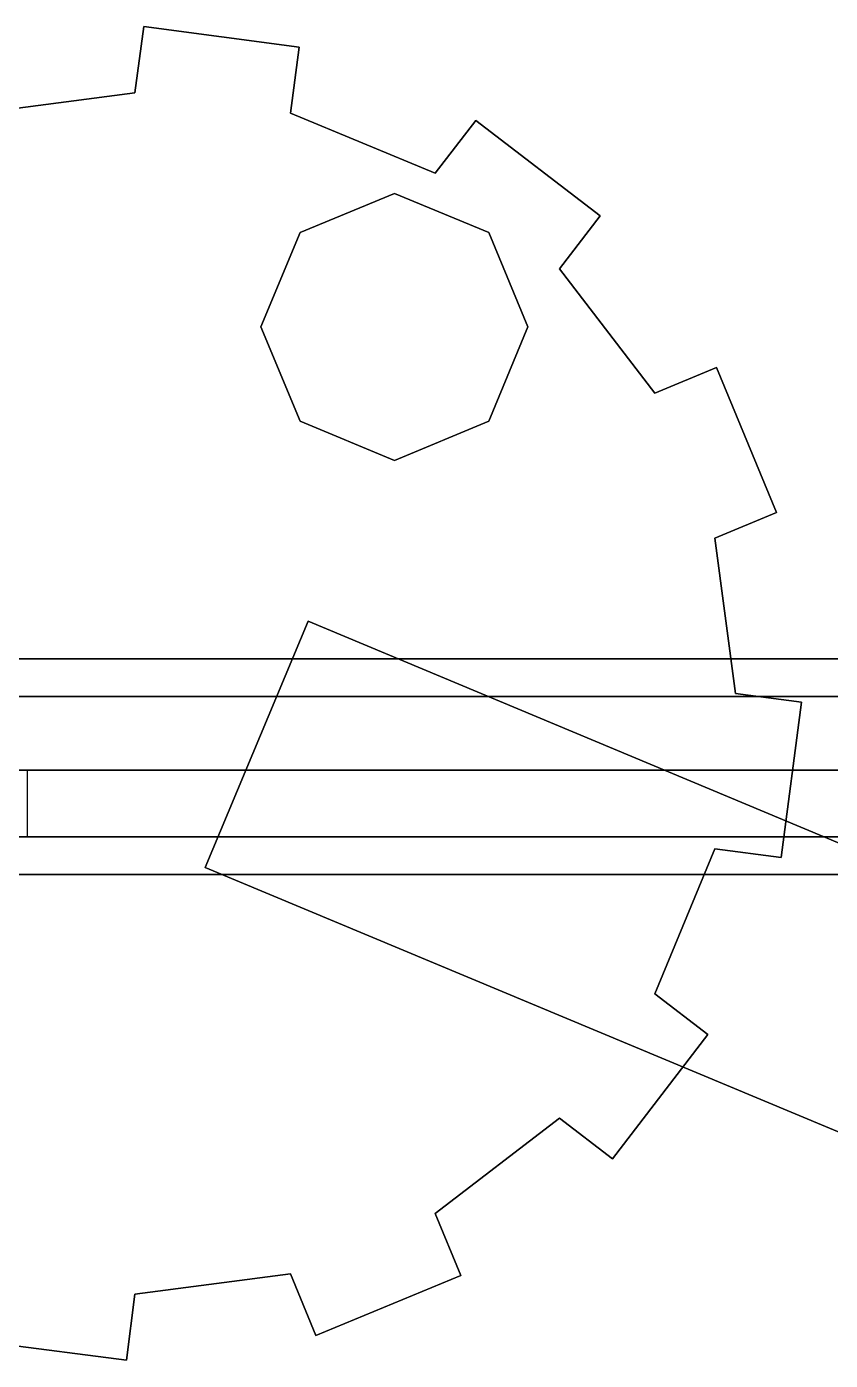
# Model space of a CAD drawing. Header units: metres. Extents: x -3.92 to 3.88, y 1068.45 to 1071.66.
# Drawn here: x -1.344 to -0.591, y 1070.387 to 1071.636 of the extents above; entities that cross this region are included whole.
import ezdxf

# ---------------------------------------------------------------- set-up
doc = ezdxf.new("R2010")
doc.units = ezdxf.units.M

msp = doc.modelspace()

# ---------------------------------------------------------------- linework, layer by layer
at = {"layer": 'Tank'}
for points, invisible_edges in [([(-1.2428, 1070.4492, 19.2883), (-1.2428, 1071.5742, 19.2883), (-1.2346, 1071.6362, 19.2883)], 13), ([(-1.2428, 1070.4492, 19.2883), (-1.2346, 1071.6362, 19.2883), (-1.0972, 1070.4684, 19.2883)], 3), ([(-1.2346, 1071.6362, 22.1633), (-1.2428, 1071.5742, 19.2883), (-1.2428, 1071.5742, 22.1633)], 1), ([(-1.2428, 1071.5742, 19.2883), (-1.2346, 1071.6362, 22.1633), (-1.2346, 1071.6362, 19.2883)], 1), ([(-1.2428, 1071.5742, 22.1633), (-1.0972, 1070.4684, 22.1633), (-1.2346, 1071.6362, 22.1633)], 3), ([(-1.089, 1071.617, 19.2883), (-1.0972, 1071.5551, 19.2883), (-1.2346, 1071.6362, 19.2883)], 2), ([(-1.0972, 1070.4684, 19.2883), (-1.2346, 1071.6362, 19.2883), (-1.0972, 1071.5551, 19.2883)], 15), ([(-1.2346, 1071.6362, 22.1633), (-1.0972, 1070.4684, 22.1633), (-1.0972, 1071.5551, 22.1633)], 15), ([(-1.2346, 1071.6362, 22.1633), (-1.0972, 1071.5551, 22.1633), (-1.089, 1071.617, 22.1633)], 1), ([(-1.2346, 1071.6362, 22.1633), (-1.089, 1071.617, 19.2883), (-1.2346, 1071.6362, 19.2883)], 1), ([(-1.089, 1071.617, 19.2883), (-1.2346, 1071.6362, 22.1633), (-1.089, 1071.617, 22.1633)], 1), ([(-1.089, 1071.617, 19.2883), (-1.0972, 1071.5551, 22.1633), (-1.0972, 1071.5551, 19.2883)], 1), ([(-1.0972, 1071.5551, 22.1633), (-1.089, 1071.617, 19.2883), (-1.089, 1071.617, 22.1633)], 1), ([(-1.3884, 1070.4684, 19.2883), (-1.3884, 1071.5551, 19.2883), (-1.2428, 1071.5742, 19.2883)], 13), ([(-1.3884, 1070.4684, 19.2883), (-1.2428, 1071.5742, 19.2883), (-1.2509, 1070.3873, 19.2883)], 15), ([(-1.3884, 1071.5551, 22.1633), (-1.2509, 1070.3873, 22.1633), (-1.2428, 1071.5742, 22.1633)], 3), ([(-1.3884, 1071.5551, 22.1633), (-1.2428, 1071.5742, 19.2883), (-1.3884, 1071.5551, 19.2883)], 1), ([(-1.2428, 1071.5742, 19.2883), (-1.3884, 1071.5551, 22.1633), (-1.2428, 1071.5742, 22.1633)], 1), ([(-1.2509, 1070.3873, 19.2883), (-1.2428, 1071.5742, 19.2883), (-1.2428, 1070.4492, 19.2883)], 3), ([(-1.2428, 1071.5742, 22.1633), (-1.2509, 1070.3873, 22.1633), (-1.2428, 1070.4492, 22.1633)], 13), ([(-1.2428, 1071.5742, 22.1633), (-1.2428, 1070.4492, 22.1633), (-1.0972, 1070.4684, 22.1633)], 13), ([(-1.3884, 1070.4684, 22.1633), (-1.2509, 1070.3873, 22.1633), (-1.3884, 1071.5551, 22.1633)], 15), ([(-1.0972, 1070.4684, 19.2883), (-1.0972, 1071.5551, 19.2883), (-0.9615, 1071.4989, 19.2883)], 13), ([(-1.0972, 1071.5551, 22.1633), (-0.9615, 1071.4989, 19.2883), (-1.0972, 1071.5551, 19.2883)], 1), ([(-0.9615, 1071.4989, 19.2883), (-1.0972, 1071.5551, 22.1633), (-0.9615, 1071.4989, 22.1633)], 1), ([(-1.0733, 1070.4106, 22.1633), (-1.0972, 1071.5551, 22.1633), (-1.0972, 1070.4684, 22.1633)], 3), ([(-1.0972, 1071.5551, 22.1633), (-1.0733, 1070.4106, 22.1633), (-0.9615, 1071.4989, 22.1633)], 3), ([(-0.9235, 1071.5484, 19.2883), (-0.9615, 1070.5246, 19.2883), (-0.9615, 1071.4989, 19.2883)], 3), ([(-0.9615, 1070.5246, 19.2883), (-0.9235, 1071.5484, 19.2883), (-0.845, 1070.614, 19.2883)], 3), ([(-0.9235, 1071.5484, 22.1633), (-0.9615, 1071.4989, 19.2883), (-0.9615, 1071.4989, 22.1633)], 1), ([(-0.9615, 1071.4989, 19.2883), (-0.9235, 1071.5484, 22.1633), (-0.9235, 1071.5484, 19.2883)], 1), ([(-0.9615, 1071.4989, 22.1633), (-0.845, 1070.614, 22.1633), (-0.9235, 1071.5484, 22.1633)], 3), ([(-0.807, 1071.4591, 19.2883), (-0.845, 1071.4095, 19.2883), (-0.9235, 1071.5484, 19.2883)], 2), ([(-0.845, 1070.614, 19.2883), (-0.9235, 1071.5484, 19.2883), (-0.845, 1071.4095, 19.2883)], 15), ([(-0.9235, 1071.5484, 22.1633), (-0.807, 1071.4591, 19.2883), (-0.9235, 1071.5484, 19.2883)], 1), ([(-0.807, 1071.4591, 19.2883), (-0.9235, 1071.5484, 22.1633), (-0.807, 1071.4591, 22.1633)], 1), ([(-0.9235, 1071.5484, 22.1633), (-0.845, 1070.614, 22.1633), (-0.845, 1071.4095, 22.1633)], 15), ([(-0.9235, 1071.5484, 22.1633), (-0.845, 1071.4095, 22.1633), (-0.807, 1071.4591, 22.1633)], 1), ([(-1.0972, 1070.4684, 19.2883), (-0.9615, 1071.4989, 19.2883), (-1.0733, 1070.4106, 19.2883)], 3), ([(-1.0733, 1070.4106, 19.2883), (-0.9615, 1071.4989, 19.2883), (-0.9615, 1070.5246, 19.2883)], 15), ([(-0.9615, 1071.4989, 22.1633), (-1.0733, 1070.4106, 22.1633), (-0.9615, 1070.5246, 22.1633)], 15), ([(-0.9615, 1071.4989, 22.1633), (-0.9615, 1070.5246, 22.1633), (-0.845, 1070.614, 22.1633)], 13), ([(-0.807, 1071.4591, 19.2883), (-0.845, 1071.4095, 22.1633), (-0.845, 1071.4095, 19.2883)], 1), ([(-0.845, 1071.4095, 22.1633), (-0.807, 1071.4591, 19.2883), (-0.807, 1071.4591, 22.1633)], 1), ([(-0.845, 1070.614, 19.2883), (-0.845, 1071.4095, 19.2883), (-0.7556, 1071.293, 19.2883)], 13), ([(-0.845, 1071.4095, 19.2883), (-0.7556, 1071.293, 22.1633), (-0.7556, 1071.293, 19.2883)], 1), ([(-0.7556, 1071.293, 22.1633), (-0.845, 1071.4095, 19.2883), (-0.845, 1071.4095, 22.1633)], 1), ([(-0.7954, 1070.5759, 22.1633), (-0.845, 1071.4095, 22.1633), (-0.845, 1070.614, 22.1633)], 3), ([(-0.845, 1071.4095, 22.1633), (-0.7954, 1070.5759, 22.1633), (-0.7556, 1071.293, 22.1633)], 3), ([(-0.6979, 1071.3169, 19.2883), (-0.6994, 1071.1573, 19.2883), (-0.7556, 1071.293, 19.2883)], 3), ([(-0.7556, 1071.293, 22.1633), (-0.6979, 1071.3169, 19.2883), (-0.7556, 1071.293, 19.2883)], 1), ([(-0.6979, 1071.3169, 19.2883), (-0.7556, 1071.293, 22.1633), (-0.6979, 1071.3169, 22.1633)], 1), ([(-0.6994, 1071.1573, 22.1633), (-0.6979, 1071.3169, 22.1633), (-0.7556, 1071.293, 22.1633)], 13), ([(-0.6994, 1071.1573, 19.2883), (-0.6979, 1071.3169, 19.2883), (-0.6417, 1071.1812, 19.2883)], 1), ([(-0.6979, 1071.3169, 22.1633), (-0.6994, 1071.1573, 22.1633), (-0.6417, 1071.1812, 22.1633)], 1), ([(-0.6979, 1071.3169, 19.2883), (-0.6417, 1071.1812, 22.1633), (-0.6417, 1071.1812, 19.2883)], 1), ([(-0.6417, 1071.1812, 22.1633), (-0.6979, 1071.3169, 19.2883), (-0.6979, 1071.3169, 22.1633)], 1), ([(-0.845, 1070.614, 19.2883), (-0.7556, 1071.293, 19.2883), (-0.7954, 1070.5759, 19.2883)], 3), ([(-0.7954, 1070.5759, 19.2883), (-0.7556, 1071.293, 19.2883), (-0.7556, 1070.7305, 19.2883)], 15), ([(-0.7556, 1071.293, 22.1633), (-0.7954, 1070.5759, 22.1633), (-0.7556, 1070.7305, 22.1633)], 15), ([(-0.7556, 1070.7305, 19.2883), (-0.7556, 1071.293, 19.2883), (-0.6994, 1070.8661, 19.2883)], 3), ([(-0.6994, 1070.8661, 19.2883), (-0.7556, 1071.293, 19.2883), (-0.6994, 1071.1573, 19.2883)], 15), ([(-0.7556, 1071.293, 22.1633), (-0.7556, 1070.7305, 22.1633), (-0.6994, 1070.8661, 22.1633)], 13), ([(-0.7556, 1071.293, 22.1633), (-0.6994, 1070.8661, 22.1633), (-0.6994, 1071.1573, 22.1633)], 15), ([(-0.6417, 1071.1812, 22.1633), (-0.6994, 1071.1573, 19.2883), (-0.6417, 1071.1812, 19.2883)], 1), ([(-0.6994, 1071.1573, 19.2883), (-0.6417, 1071.1812, 22.1633), (-0.6994, 1071.1573, 22.1633)], 1), ([(-0.6994, 1070.8661, 19.2883), (-0.6994, 1071.1573, 19.2883), (-0.6803, 1071.0117, 19.2883)], 13), ([(-0.6994, 1071.1573, 22.1633), (-0.6994, 1070.8661, 22.1633), (-0.6803, 1071.0117, 22.1633)], 3), ([(-0.6994, 1071.1573, 19.2883), (-0.6803, 1071.0117, 22.1633), (-0.6803, 1071.0117, 19.2883)], 1), ([(-0.6803, 1071.0117, 22.1633), (-0.6994, 1071.1573, 19.2883), (-0.6994, 1071.1573, 22.1633)], 1), ([(-0.6994, 1070.8661, 19.2883), (-0.6803, 1071.0117, 19.2883), (-0.6375, 1070.858, 19.2883)], 3), ([(-0.6803, 1071.0117, 22.1633), (-0.6994, 1070.8661, 22.1633), (-0.6375, 1070.858, 22.1633)], 13), ([(-0.6375, 1070.858, 19.2883), (-0.6803, 1071.0117, 19.2883), (-0.6183, 1071.0036, 19.2883)], 1), ([(-0.6803, 1071.0117, 22.1633), (-0.6183, 1071.0036, 19.2883), (-0.6803, 1071.0117, 19.2883)], 1), ([(-0.6183, 1071.0036, 19.2883), (-0.6803, 1071.0117, 22.1633), (-0.6183, 1071.0036, 22.1633)], 1), ([(-0.6803, 1071.0117, 22.1633), (-0.6375, 1070.858, 22.1633), (-0.6183, 1071.0036, 22.1633)], 1), ([(-0.6183, 1071.0036, 19.2883), (-0.6375, 1070.858, 22.1633), (-0.6375, 1070.858, 19.2883)], 1), ([(-0.6375, 1070.858, 22.1633), (-0.6183, 1071.0036, 19.2883), (-0.6183, 1071.0036, 22.1633)], 1), ([(-0.6994, 1070.8661, 19.2883), (-0.7556, 1070.7305, 22.1633), (-0.7556, 1070.7305, 19.2883)], 1), ([(-0.7556, 1070.7305, 22.1633), (-0.6994, 1070.8661, 19.2883), (-0.6994, 1070.8661, 22.1633)], 1), ([(-0.6375, 1070.858, 22.1633), (-0.6994, 1070.8661, 19.2883), (-0.6375, 1070.858, 19.2883)], 1), ([(-0.6994, 1070.8661, 19.2883), (-0.6375, 1070.858, 22.1633), (-0.6994, 1070.8661, 22.1633)], 1), ([(-0.706, 1070.6924, 19.2883), (-0.7954, 1070.5759, 19.2883), (-0.7556, 1070.7305, 19.2883)], 2), ([(-0.706, 1070.6924, 22.1633), (-0.7556, 1070.7305, 22.1633), (-0.7954, 1070.5759, 22.1633)], 2), ([(-0.7556, 1070.7305, 22.1633), (-0.706, 1070.6924, 19.2883), (-0.7556, 1070.7305, 19.2883)], 1), ([(-0.706, 1070.6924, 19.2883), (-0.7556, 1070.7305, 22.1633), (-0.706, 1070.6924, 22.1633)], 1), ([(-0.706, 1070.6924, 19.2883), (-0.7954, 1070.5759, 22.1633), (-0.7954, 1070.5759, 19.2883)], 1), ([(-0.7954, 1070.5759, 22.1633), (-0.706, 1070.6924, 19.2883), (-0.706, 1070.6924, 22.1633)], 1), ([(-0.845, 1070.614, 22.1633), (-0.9615, 1070.5246, 19.2883), (-0.845, 1070.614, 19.2883)], 1), ([(-0.9615, 1070.5246, 19.2883), (-0.845, 1070.614, 22.1633), (-0.9615, 1070.5246, 22.1633)], 1), ([(-0.7954, 1070.5759, 22.1633), (-0.845, 1070.614, 19.2883), (-0.7954, 1070.5759, 19.2883)], 1), ([(-0.845, 1070.614, 19.2883), (-0.7954, 1070.5759, 22.1633), (-0.845, 1070.614, 22.1633)], 1), ([(-1.0733, 1070.4106, 19.2883), (-0.9615, 1070.5246, 19.2883), (-0.9376, 1070.4668, 19.2883)], 1), ([(-0.9376, 1070.4668, 22.1633), (-0.9615, 1070.5246, 22.1633), (-1.0733, 1070.4106, 22.1633)], 2), ([(-0.9615, 1070.5246, 19.2883), (-0.9376, 1070.4668, 22.1633), (-0.9376, 1070.4668, 19.2883)], 1), ([(-0.9376, 1070.4668, 22.1633), (-0.9615, 1070.5246, 19.2883), (-0.9615, 1070.5246, 22.1633)], 1), ([(-1.2509, 1070.3873, 19.2883), (-1.3965, 1070.4064, 19.2883), (-1.3884, 1070.4684, 19.2883)], 12), ([(-1.2509, 1070.3873, 22.1633), (-1.3884, 1070.4684, 22.1633), (-1.3965, 1070.4064, 22.1633)], 1), ([(-1.0972, 1070.4684, 22.1633), (-1.2428, 1070.4492, 19.2883), (-1.0972, 1070.4684, 19.2883)], 1), ([(-1.2428, 1070.4492, 19.2883), (-1.0972, 1070.4684, 22.1633), (-1.2428, 1070.4492, 22.1633)], 1), ([(-1.0972, 1070.4684, 22.1633), (-1.0733, 1070.4106, 19.2883), (-1.0733, 1070.4106, 22.1633)], 1), ([(-1.0733, 1070.4106, 19.2883), (-1.0972, 1070.4684, 22.1633), (-1.0972, 1070.4684, 19.2883)], 1), ([(-0.9376, 1070.4668, 22.1633), (-1.0733, 1070.4106, 19.2883), (-0.9376, 1070.4668, 19.2883)], 1), ([(-1.0733, 1070.4106, 19.2883), (-0.9376, 1070.4668, 22.1633), (-1.0733, 1070.4106, 22.1633)], 1), ([(-1.2428, 1070.4492, 19.2883), (-1.2509, 1070.3873, 22.1633), (-1.2509, 1070.3873, 19.2883)], 1), ([(-1.2509, 1070.3873, 22.1633), (-1.2428, 1070.4492, 19.2883), (-1.2428, 1070.4492, 22.1633)], 1), ([(-1.2509, 1070.3873, 22.1633), (-1.3965, 1070.4064, 19.2883), (-1.2509, 1070.3873, 19.2883)], 1), ([(-1.3965, 1070.4064, 19.2883), (-1.2509, 1070.3873, 22.1633), (-1.3965, 1070.4064, 22.1633)], 1)]:
    msp.add_3dface(points, dxfattribs=dict(at, invisible_edges=invisible_edges))
at = {"layer": 'tower_j_cross'}
for points, invisible_edges in [([(-3.9177, 1071.0441, 25.1328), (3.8823, 1070.8775, 25.1328), (-3.9177, 1070.8775, 25.1328)], 1), ([(3.8823, 1070.8775, 25.1328), (-3.9177, 1071.0441, 25.1328), (3.8823, 1071.0441, 25.1328)], 1), ([(3.8823, 1071.0441, 25.4662), (-3.9177, 1070.8775, 25.4662), (3.8823, 1070.8775, 25.4662)], 1), ([(-3.9177, 1070.8775, 25.4662), (3.8823, 1071.0441, 25.4662), (-3.9177, 1071.0441, 25.4662)], 3), ([(-3.9177, 1071.0441, 25.4662), (3.8823, 1071.0441, 25.4662), (-0.0177, 1071.0441, 25.4662)], 1), ([(-3.9177, 1071.0441, 25.1328), (3.8823, 1071.0441, 25.4662), (3.8823, 1071.0441, 25.1328)], 1), ([(3.8823, 1071.0441, 25.4662), (-3.9177, 1071.0441, 25.1328), (-0.0177, 1071.0441, 25.4662)], 3), ([(-0.0177, 1071.0441, 25.4662), (-3.9177, 1071.0441, 25.1328), (-3.9177, 1071.0441, 25.4662)], 1), ([(2.9823, 1071.0089, 27.7838), (-3.0177, 1070.8422, 27.7838), (2.9823, 1070.8422, 27.7838)], 1), ([(-3.0177, 1070.8422, 27.7838), (2.9823, 1071.0089, 27.7838), (-3.0177, 1071.0089, 27.7838)], 3), ([(-3.0177, 1071.0089, 27.7838), (2.9823, 1071.0089, 27.7838), (-0.0177, 1071.0089, 27.7838)], 1), ([(-3.0177, 1071.0089, 27.4505), (2.9823, 1071.0089, 27.7838), (2.9823, 1071.0089, 27.4505)], 1), ([(2.9823, 1071.0089, 27.7838), (-3.0177, 1071.0089, 27.4505), (-0.0177, 1071.0089, 27.7838)], 3), ([(-0.0177, 1071.0089, 27.7838), (-3.0177, 1071.0089, 27.4505), (-3.0177, 1071.0089, 27.7838)], 1), ([(-3.0177, 1071.0089, 27.4505), (2.9823, 1070.8422, 27.4505), (-3.0177, 1070.8422, 27.4505)], 1), ([(2.9823, 1070.8422, 27.4505), (-3.0177, 1071.0089, 27.4505), (2.9823, 1071.0089, 27.4505)], 1), ([(-3.9177, 1070.8775, 25.4662), (3.8823, 1070.8775, 25.1328), (3.8823, 1070.8775, 25.4662)], 1), ([(3.8823, 1070.8775, 25.1328), (-3.9177, 1070.8775, 25.4662), (-3.9177, 1070.8775, 25.1328)], 1), ([(-3.0177, 1070.8422, 27.7838), (2.9823, 1070.8422, 27.4505), (2.9823, 1070.8422, 27.7838)], 1), ([(2.9823, 1070.8422, 27.4505), (-3.0177, 1070.8422, 27.7838), (-3.0177, 1070.8422, 27.4505)], 1)]:
    msp.add_3dface(points, dxfattribs=dict(at, invisible_edges=invisible_edges))
at = {"layer": 'tower_j_diag', "invisible_edges": 1}
for points in [[(-0.106, 1070.94, 23.7186), (-1.3435, 1070.94, 25.1328), (-1.5203, 1070.94, 25.1328)], [(-0.106, 1070.94, 23.7186), (-1.5203, 1070.8775, 25.1328), (-0.106, 1070.8775, 23.7186)], [(-1.5203, 1070.8775, 25.1328), (-0.106, 1070.94, 23.7186), (-1.5203, 1070.94, 25.1328)], [(-0.106, 1070.94, 26.0363), (-1.3435, 1070.94, 27.4505), (-1.5203, 1070.94, 27.4505)], [(-0.106, 1070.94, 26.0363), (-1.5203, 1070.8775, 27.4505), (-0.106, 1070.8775, 26.0363)], [(-1.5203, 1070.8775, 27.4505), (-0.106, 1070.94, 26.0363), (-1.5203, 1070.94, 27.4505)], [(-1.3435, 1070.94, 25.1328), (-0.106, 1070.94, 23.7186), (-0.0177, 1070.94, 23.807)], [(-1.3435, 1070.94, 25.1328), (-0.0177, 1070.8775, 23.807), (-1.3435, 1070.8775, 25.1328)], [(-0.0177, 1070.8775, 23.807), (-1.3435, 1070.94, 25.1328), (-0.0177, 1070.94, 23.807)], [(-1.3435, 1070.94, 27.4505), (-0.106, 1070.94, 26.0363), (-0.0177, 1070.94, 26.1247)], [(-1.3435, 1070.94, 27.4505), (-0.0177, 1070.8775, 26.1247), (-1.3435, 1070.8775, 27.4505)], [(-0.0177, 1070.8775, 26.1247), (-1.3435, 1070.94, 27.4505), (-0.0177, 1070.94, 26.1247)], [(-1.3435, 1070.8775, 25.1328), (-0.106, 1070.8775, 23.7186), (-1.5203, 1070.8775, 25.1328)], [(-1.3435, 1070.8775, 27.4505), (-0.106, 1070.8775, 26.0363), (-1.5203, 1070.8775, 27.4505)], [(-0.106, 1070.8775, 23.7186), (-1.3435, 1070.8775, 25.1328), (-0.0177, 1070.8775, 23.807)], [(-0.106, 1070.8775, 26.0363), (-1.3435, 1070.8775, 27.4505), (-0.0177, 1070.8775, 26.1247)]]:
    msp.add_3dface(points, dxfattribs=at)
at = {"layer": 'tower_j_insulator'}
for points, invisible_edges in [([(-1.0881, 1071.4434, 22.6005), (-0.9998, 1071.23, 22.6005), (-0.9998, 1071.48, 22.6005)], 3), ([(-1.0881, 1071.2666, 22.538), (-1.0881, 1071.4434, 22.538), (-0.9998, 1071.48, 22.538)], 13), ([(-1.0881, 1071.2666, 22.538), (-0.9998, 1071.48, 22.538), (-0.9998, 1071.23, 22.538)], 3), ([(-1.0881, 1071.4434, 22.6005), (-0.9998, 1071.48, 22.538), (-1.0881, 1071.4434, 22.538)], 1), ([(-0.9998, 1071.48, 22.538), (-1.0881, 1071.4434, 22.6005), (-0.9998, 1071.48, 22.6005)], 1), ([(-1.0881, 1071.2666, 22.8193), (-1.0881, 1071.4434, 22.8193), (-0.9998, 1071.48, 22.8193)], 13), ([(-1.0881, 1071.2666, 22.8193), (-0.9998, 1071.48, 22.8193), (-0.9998, 1071.23, 22.8193)], 3), ([(-1.0881, 1071.2666, 22.163), (-1.0881, 1071.4434, 22.163), (-0.9998, 1071.48, 22.163)], 13), ([(-1.0881, 1071.2666, 22.163), (-0.9998, 1071.48, 22.163), (-0.9998, 1071.23, 22.163)], 3), ([(-1.0881, 1071.4434, 22.3193), (-0.9998, 1071.48, 22.2568), (-1.0881, 1071.4434, 22.2568)], 1), ([(-0.9998, 1071.48, 22.2568), (-1.0881, 1071.4434, 22.3193), (-0.9998, 1071.48, 22.3193)], 1), ([(-1.0881, 1071.4434, 22.2255), (-0.9998, 1071.23, 22.2255), (-0.9998, 1071.48, 22.2255)], 3), ([(-1.0881, 1071.2666, 22.2568), (-1.0881, 1071.4434, 22.2568), (-0.9998, 1071.48, 22.2568)], 13), ([(-1.0881, 1071.2666, 22.2568), (-0.9998, 1071.48, 22.2568), (-0.9998, 1071.23, 22.2568)], 3), ([(-1.0881, 1071.4434, 22.3193), (-0.9998, 1071.23, 22.3193), (-0.9998, 1071.48, 22.3193)], 3), ([(-1.0881, 1071.4434, 22.8818), (-0.9998, 1071.48, 22.8193), (-1.0881, 1071.4434, 22.8193)], 1), ([(-0.9998, 1071.48, 22.8193), (-1.0881, 1071.4434, 22.8818), (-0.9998, 1071.48, 22.8818)], 1), ([(-1.0881, 1071.4434, 22.2255), (-0.9998, 1071.48, 22.163), (-1.0881, 1071.4434, 22.163)], 1), ([(-0.9998, 1071.48, 22.163), (-1.0881, 1071.4434, 22.2255), (-0.9998, 1071.48, 22.2255)], 1), ([(-1.0881, 1071.4434, 22.6943), (-0.9998, 1071.23, 22.6943), (-0.9998, 1071.48, 22.6943)], 3), ([(-1.0881, 1071.4434, 22.8818), (-0.9998, 1071.23, 22.8818), (-0.9998, 1071.48, 22.8818)], 3), ([(-1.0881, 1071.2666, 22.7255), (-1.0881, 1071.4434, 22.7255), (-0.9998, 1071.48, 22.7255)], 13), ([(-1.0881, 1071.2666, 22.7255), (-0.9998, 1071.48, 22.7255), (-0.9998, 1071.23, 22.7255)], 3), ([(-1.0881, 1071.4434, 22.788), (-0.9998, 1071.48, 22.7255), (-1.0881, 1071.4434, 22.7255)], 1), ([(-0.9998, 1071.48, 22.7255), (-1.0881, 1071.4434, 22.788), (-0.9998, 1071.48, 22.788)], 1), ([(-1.0881, 1071.4434, 22.788), (-0.9998, 1071.23, 22.788), (-0.9998, 1071.48, 22.788)], 3), ([(-1.0881, 1071.2666, 22.6318), (-1.0881, 1071.4434, 22.6318), (-0.9998, 1071.48, 22.6318)], 13), ([(-1.0881, 1071.2666, 22.6318), (-0.9998, 1071.48, 22.6318), (-0.9998, 1071.23, 22.6318)], 3), ([(-1.0881, 1071.4434, 22.6943), (-0.9998, 1071.48, 22.6318), (-1.0881, 1071.4434, 22.6318)], 1), ([(-0.9998, 1071.48, 22.6318), (-1.0881, 1071.4434, 22.6943), (-0.9998, 1071.48, 22.6943)], 1), ([(-1.0881, 1071.4434, 22.5068), (-0.9998, 1071.23, 22.5068), (-0.9998, 1071.48, 22.5068)], 3), ([(-1.0881, 1071.4434, 22.5068), (-0.9998, 1071.48, 22.4443), (-1.0881, 1071.4434, 22.4443)], 1), ([(-0.9998, 1071.48, 22.4443), (-1.0881, 1071.4434, 22.5068), (-0.9998, 1071.48, 22.5068)], 1), ([(-1.0881, 1071.2666, 22.4443), (-1.0881, 1071.4434, 22.4443), (-0.9998, 1071.48, 22.4443)], 13), ([(-1.0881, 1071.2666, 22.4443), (-0.9998, 1071.48, 22.4443), (-0.9998, 1071.23, 22.4443)], 3), ([(-1.0881, 1071.4434, 22.413), (-0.9998, 1071.48, 22.3505), (-1.0881, 1071.4434, 22.3505)], 1), ([(-0.9998, 1071.48, 22.3505), (-1.0881, 1071.4434, 22.413), (-0.9998, 1071.48, 22.413)], 1), ([(-1.0881, 1071.2666, 22.3505), (-1.0881, 1071.4434, 22.3505), (-0.9998, 1071.48, 22.3505)], 13), ([(-1.0881, 1071.2666, 22.3505), (-0.9998, 1071.48, 22.3505), (-0.9998, 1071.23, 22.3505)], 3), ([(-1.0881, 1071.4434, 22.413), (-0.9998, 1071.23, 22.413), (-0.9998, 1071.48, 22.413)], 3), ([(-0.9998, 1071.48, 22.6005), (-0.9998, 1071.23, 22.6005), (-0.9114, 1071.2666, 22.6005)], 13), ([(-0.9998, 1071.48, 22.6005), (-0.9114, 1071.2666, 22.6005), (-0.9114, 1071.4434, 22.6005)], 3), ([(-0.9998, 1071.23, 22.538), (-0.9998, 1071.48, 22.538), (-0.9114, 1071.4434, 22.538)], 13), ([(-0.9998, 1071.48, 22.6005), (-0.9114, 1071.4434, 22.538), (-0.9998, 1071.48, 22.538)], 1), ([(-0.9114, 1071.4434, 22.538), (-0.9998, 1071.48, 22.6005), (-0.9114, 1071.4434, 22.6005)], 1), ([(-0.9998, 1071.23, 22.8193), (-0.9998, 1071.48, 22.8193), (-0.9114, 1071.4434, 22.8193)], 13), ([(-0.9998, 1071.23, 22.163), (-0.9998, 1071.48, 22.163), (-0.9114, 1071.4434, 22.163)], 13), ([(-0.9998, 1071.48, 22.2255), (-0.9998, 1071.23, 22.2255), (-0.9114, 1071.2666, 22.2255)], 13), ([(-0.9998, 1071.48, 22.2255), (-0.9114, 1071.2666, 22.2255), (-0.9114, 1071.4434, 22.2255)], 3), ([(-0.9998, 1071.23, 22.2568), (-0.9998, 1071.48, 22.2568), (-0.9114, 1071.4434, 22.2568)], 13), ([(-0.9998, 1071.48, 22.3193), (-0.9998, 1071.23, 22.3193), (-0.9114, 1071.2666, 22.3193)], 13), ([(-0.9998, 1071.48, 22.3193), (-0.9114, 1071.2666, 22.3193), (-0.9114, 1071.4434, 22.3193)], 3), ([(-0.9998, 1071.48, 22.8818), (-0.9114, 1071.4434, 22.8193), (-0.9998, 1071.48, 22.8193)], 1), ([(-0.9114, 1071.4434, 22.8193), (-0.9998, 1071.48, 22.8818), (-0.9114, 1071.4434, 22.8818)], 1), ([(-0.9998, 1071.48, 22.2255), (-0.9114, 1071.4434, 22.163), (-0.9998, 1071.48, 22.163)], 1), ([(-0.9114, 1071.4434, 22.163), (-0.9998, 1071.48, 22.2255), (-0.9114, 1071.4434, 22.2255)], 1), ([(-0.9998, 1071.48, 22.3193), (-0.9114, 1071.4434, 22.2568), (-0.9998, 1071.48, 22.2568)], 1), ([(-0.9114, 1071.4434, 22.2568), (-0.9998, 1071.48, 22.3193), (-0.9114, 1071.4434, 22.3193)], 1), ([(-0.9998, 1071.48, 22.6943), (-0.9998, 1071.23, 22.6943), (-0.9114, 1071.2666, 22.6943)], 13), ([(-0.9998, 1071.48, 22.6943), (-0.9114, 1071.2666, 22.6943), (-0.9114, 1071.4434, 22.6943)], 3), ([(-0.9998, 1071.48, 22.8818), (-0.9998, 1071.23, 22.8818), (-0.9114, 1071.2666, 22.8818)], 13), ([(-0.9998, 1071.48, 22.8818), (-0.9114, 1071.2666, 22.8818), (-0.9114, 1071.4434, 22.8818)], 3), ([(-0.9998, 1071.23, 22.7255), (-0.9998, 1071.48, 22.7255), (-0.9114, 1071.4434, 22.7255)], 13), ([(-0.9998, 1071.48, 22.788), (-0.9998, 1071.23, 22.788), (-0.9114, 1071.2666, 22.788)], 13), ([(-0.9998, 1071.48, 22.788), (-0.9114, 1071.2666, 22.788), (-0.9114, 1071.4434, 22.788)], 3), ([(-0.9998, 1071.23, 22.6318), (-0.9998, 1071.48, 22.6318), (-0.9114, 1071.4434, 22.6318)], 13), ([(-0.9998, 1071.48, 22.788), (-0.9114, 1071.4434, 22.7255), (-0.9998, 1071.48, 22.7255)], 1), ([(-0.9114, 1071.4434, 22.7255), (-0.9998, 1071.48, 22.788), (-0.9114, 1071.4434, 22.788)], 1), ([(-0.9998, 1071.48, 22.6943), (-0.9114, 1071.4434, 22.6318), (-0.9998, 1071.48, 22.6318)], 1), ([(-0.9114, 1071.4434, 22.6318), (-0.9998, 1071.48, 22.6943), (-0.9114, 1071.4434, 22.6943)], 1), ([(-0.9998, 1071.48, 22.5068), (-0.9998, 1071.23, 22.5068), (-0.9114, 1071.2666, 22.5068)], 13), ([(-0.9998, 1071.48, 22.5068), (-0.9114, 1071.2666, 22.5068), (-0.9114, 1071.4434, 22.5068)], 3), ([(-0.9998, 1071.48, 22.5068), (-0.9114, 1071.4434, 22.4443), (-0.9998, 1071.48, 22.4443)], 1), ([(-0.9114, 1071.4434, 22.4443), (-0.9998, 1071.48, 22.5068), (-0.9114, 1071.4434, 22.5068)], 1), ([(-0.9998, 1071.23, 22.4443), (-0.9998, 1071.48, 22.4443), (-0.9114, 1071.4434, 22.4443)], 13), ([(-0.9998, 1071.23, 22.3505), (-0.9998, 1071.48, 22.3505), (-0.9114, 1071.4434, 22.3505)], 13), ([(-0.9998, 1071.48, 22.413), (-0.9114, 1071.4434, 22.3505), (-0.9998, 1071.48, 22.3505)], 1), ([(-0.9114, 1071.4434, 22.3505), (-0.9998, 1071.48, 22.413), (-0.9114, 1071.4434, 22.413)], 1), ([(-0.9998, 1071.48, 22.413), (-0.9998, 1071.23, 22.413), (-0.9114, 1071.2666, 22.413)], 13), ([(-0.9998, 1071.48, 22.413), (-0.9114, 1071.2666, 22.413), (-0.9114, 1071.4434, 22.413)], 3), ([(-1.0881, 1071.2666, 22.6005), (-1.0881, 1071.4434, 22.6005), (-1.1248, 1071.355, 22.6005)], 1), ([(-1.0881, 1071.4434, 22.538), (-1.0881, 1071.2666, 22.538), (-1.1248, 1071.355, 22.538)], 1), ([(-1.0881, 1071.4434, 22.8193), (-1.0881, 1071.2666, 22.8193), (-1.1248, 1071.355, 22.8193)], 1), ([(-1.0881, 1071.4434, 22.2255), (-1.1248, 1071.355, 22.163), (-1.1248, 1071.355, 22.2255)], 1), ([(-1.1248, 1071.355, 22.163), (-1.0881, 1071.4434, 22.2255), (-1.0881, 1071.4434, 22.163)], 1), ([(-1.0881, 1071.4434, 22.788), (-1.1248, 1071.355, 22.7255), (-1.1248, 1071.355, 22.788)], 1), ([(-1.1248, 1071.355, 22.7255), (-1.0881, 1071.4434, 22.788), (-1.0881, 1071.4434, 22.7255)], 1), ([(-1.0881, 1071.4434, 22.6005), (-1.1248, 1071.355, 22.538), (-1.1248, 1071.355, 22.6005)], 1), ([(-1.1248, 1071.355, 22.538), (-1.0881, 1071.4434, 22.6005), (-1.0881, 1071.4434, 22.538)], 1), ([(-1.0881, 1071.4434, 22.163), (-1.0881, 1071.2666, 22.163), (-1.1248, 1071.355, 22.163)], 1), ([(-1.0881, 1071.2666, 22.2255), (-1.0881, 1071.4434, 22.2255), (-1.1248, 1071.355, 22.2255)], 1), ([(-1.0881, 1071.4434, 22.2568), (-1.0881, 1071.2666, 22.2568), (-1.1248, 1071.355, 22.2568)], 1), ([(-1.0881, 1071.2666, 22.3193), (-1.0881, 1071.4434, 22.3193), (-1.1248, 1071.355, 22.3193)], 1), ([(-1.0881, 1071.4434, 22.8818), (-1.1248, 1071.355, 22.8193), (-1.1248, 1071.355, 22.8818)], 1), ([(-1.1248, 1071.355, 22.8193), (-1.0881, 1071.4434, 22.8818), (-1.0881, 1071.4434, 22.8193)], 1), ([(-1.0881, 1071.4434, 22.3193), (-1.1248, 1071.355, 22.2568), (-1.1248, 1071.355, 22.3193)], 1), ([(-1.1248, 1071.355, 22.2568), (-1.0881, 1071.4434, 22.3193), (-1.0881, 1071.4434, 22.2568)], 1), ([(-1.0881, 1071.2666, 22.6943), (-1.0881, 1071.4434, 22.6943), (-1.1248, 1071.355, 22.6943)], 1), ([(-1.0881, 1071.2666, 22.8818), (-1.0881, 1071.4434, 22.8818), (-1.1248, 1071.355, 22.8818)], 1), ([(-1.0881, 1071.4434, 22.7255), (-1.0881, 1071.2666, 22.7255), (-1.1248, 1071.355, 22.7255)], 1), ([(-1.0881, 1071.2666, 22.788), (-1.0881, 1071.4434, 22.788), (-1.1248, 1071.355, 22.788)], 1), ([(-1.0881, 1071.4434, 22.6318), (-1.0881, 1071.2666, 22.6318), (-1.1248, 1071.355, 22.6318)], 1), ([(-1.0881, 1071.4434, 22.6943), (-1.1248, 1071.355, 22.6318), (-1.1248, 1071.355, 22.6943)], 1), ([(-1.1248, 1071.355, 22.6318), (-1.0881, 1071.4434, 22.6943), (-1.0881, 1071.4434, 22.6318)], 1), ([(-1.0881, 1071.2666, 22.5068), (-1.0881, 1071.4434, 22.5068), (-1.1248, 1071.355, 22.5068)], 1), ([(-1.0881, 1071.4434, 22.5068), (-1.1248, 1071.355, 22.4443), (-1.1248, 1071.355, 22.5068)], 1), ([(-1.1248, 1071.355, 22.4443), (-1.0881, 1071.4434, 22.5068), (-1.0881, 1071.4434, 22.4443)], 1), ([(-1.0881, 1071.4434, 22.4443), (-1.0881, 1071.2666, 22.4443), (-1.1248, 1071.355, 22.4443)], 1), ([(-1.0881, 1071.4434, 22.413), (-1.1248, 1071.355, 22.3505), (-1.1248, 1071.355, 22.413)], 1), ([(-1.1248, 1071.355, 22.3505), (-1.0881, 1071.4434, 22.413), (-1.0881, 1071.4434, 22.3505)], 1), ([(-1.0881, 1071.4434, 22.3505), (-1.0881, 1071.2666, 22.3505), (-1.1248, 1071.355, 22.3505)], 1), ([(-1.0881, 1071.2666, 22.413), (-1.0881, 1071.4434, 22.413), (-1.1248, 1071.355, 22.413)], 1), ([(-1.0881, 1071.4434, 22.6005), (-1.0881, 1071.2666, 22.6005), (-0.9998, 1071.23, 22.6005)], 13), ([(-1.0881, 1071.4434, 22.2255), (-1.0881, 1071.2666, 22.2255), (-0.9998, 1071.23, 22.2255)], 13), ([(-1.0881, 1071.4434, 22.3193), (-1.0881, 1071.2666, 22.3193), (-0.9998, 1071.23, 22.3193)], 13), ([(-1.0881, 1071.4434, 22.6943), (-1.0881, 1071.2666, 22.6943), (-0.9998, 1071.23, 22.6943)], 13), ([(-1.0881, 1071.4434, 22.8818), (-1.0881, 1071.2666, 22.8818), (-0.9998, 1071.23, 22.8818)], 13), ([(-1.0881, 1071.4434, 22.788), (-1.0881, 1071.2666, 22.788), (-0.9998, 1071.23, 22.788)], 13), ([(-1.0881, 1071.4434, 22.5068), (-1.0881, 1071.2666, 22.5068), (-0.9998, 1071.23, 22.5068)], 13), ([(-1.0881, 1071.4434, 22.413), (-1.0881, 1071.2666, 22.413), (-0.9998, 1071.23, 22.413)], 13), ([(-0.9998, 1071.23, 22.538), (-0.9114, 1071.4434, 22.538), (-0.9114, 1071.2666, 22.538)], 3), ([(-0.9998, 1071.23, 22.8193), (-0.9114, 1071.4434, 22.8193), (-0.9114, 1071.2666, 22.8193)], 3), ([(-0.9998, 1071.23, 22.163), (-0.9114, 1071.4434, 22.163), (-0.9114, 1071.2666, 22.163)], 3), ([(-0.9998, 1071.23, 22.2568), (-0.9114, 1071.4434, 22.2568), (-0.9114, 1071.2666, 22.2568)], 3), ([(-0.9998, 1071.23, 22.7255), (-0.9114, 1071.4434, 22.7255), (-0.9114, 1071.2666, 22.7255)], 3), ([(-0.9998, 1071.23, 22.6318), (-0.9114, 1071.4434, 22.6318), (-0.9114, 1071.2666, 22.6318)], 3), ([(-0.9998, 1071.23, 22.4443), (-0.9114, 1071.4434, 22.4443), (-0.9114, 1071.2666, 22.4443)], 3), ([(-0.9998, 1071.23, 22.3505), (-0.9114, 1071.4434, 22.3505), (-0.9114, 1071.2666, 22.3505)], 3), ([(-0.9114, 1071.4434, 22.6005), (-0.9114, 1071.2666, 22.6005), (-0.8748, 1071.355, 22.6005)], 1), ([(-0.9114, 1071.2666, 22.538), (-0.9114, 1071.4434, 22.538), (-0.8748, 1071.355, 22.538)], 1), ([(-0.9114, 1071.2666, 22.8193), (-0.9114, 1071.4434, 22.8193), (-0.8748, 1071.355, 22.8193)], 1), ([(-0.9114, 1071.2666, 22.163), (-0.9114, 1071.4434, 22.163), (-0.8748, 1071.355, 22.163)], 1), ([(-0.9114, 1071.4434, 22.163), (-0.8748, 1071.355, 22.2255), (-0.8748, 1071.355, 22.163)], 1), ([(-0.8748, 1071.355, 22.2255), (-0.9114, 1071.4434, 22.163), (-0.9114, 1071.4434, 22.2255)], 1), ([(-0.9114, 1071.4434, 22.2255), (-0.9114, 1071.2666, 22.2255), (-0.8748, 1071.355, 22.2255)], 1), ([(-0.9114, 1071.2666, 22.2568), (-0.9114, 1071.4434, 22.2568), (-0.8748, 1071.355, 22.2568)], 1), ([(-0.9114, 1071.4434, 22.8193), (-0.8748, 1071.355, 22.8818), (-0.8748, 1071.355, 22.8193)], 1), ([(-0.8748, 1071.355, 22.8818), (-0.9114, 1071.4434, 22.8193), (-0.9114, 1071.4434, 22.8818)], 1), ([(-0.9114, 1071.4434, 22.3193), (-0.9114, 1071.2666, 22.3193), (-0.8748, 1071.355, 22.3193)], 1), ([(-0.9114, 1071.4434, 22.2568), (-0.8748, 1071.355, 22.3193), (-0.8748, 1071.355, 22.2568)], 1), ([(-0.8748, 1071.355, 22.3193), (-0.9114, 1071.4434, 22.2568), (-0.9114, 1071.4434, 22.3193)], 1), ([(-0.9114, 1071.4434, 22.6943), (-0.9114, 1071.2666, 22.6943), (-0.8748, 1071.355, 22.6943)], 1), ([(-0.9114, 1071.4434, 22.8818), (-0.9114, 1071.2666, 22.8818), (-0.8748, 1071.355, 22.8818)], 1), ([(-0.9114, 1071.2666, 22.7255), (-0.9114, 1071.4434, 22.7255), (-0.8748, 1071.355, 22.7255)], 1), ([(-0.9114, 1071.4434, 22.788), (-0.9114, 1071.2666, 22.788), (-0.8748, 1071.355, 22.788)], 1), ([(-0.9114, 1071.2666, 22.6318), (-0.9114, 1071.4434, 22.6318), (-0.8748, 1071.355, 22.6318)], 1), ([(-0.9114, 1071.4434, 22.538), (-0.8748, 1071.355, 22.6005), (-0.8748, 1071.355, 22.538)], 1), ([(-0.8748, 1071.355, 22.6005), (-0.9114, 1071.4434, 22.538), (-0.9114, 1071.4434, 22.6005)], 1), ([(-0.9114, 1071.4434, 22.7255), (-0.8748, 1071.355, 22.788), (-0.8748, 1071.355, 22.7255)], 1), ([(-0.8748, 1071.355, 22.788), (-0.9114, 1071.4434, 22.7255), (-0.9114, 1071.4434, 22.788)], 1), ([(-0.9114, 1071.4434, 22.6318), (-0.8748, 1071.355, 22.6943), (-0.8748, 1071.355, 22.6318)], 1), ([(-0.8748, 1071.355, 22.6943), (-0.9114, 1071.4434, 22.6318), (-0.9114, 1071.4434, 22.6943)], 1), ([(-0.9114, 1071.4434, 22.5068), (-0.9114, 1071.2666, 22.5068), (-0.8748, 1071.355, 22.5068)], 1), ([(-0.9114, 1071.4434, 22.4443), (-0.8748, 1071.355, 22.5068), (-0.8748, 1071.355, 22.4443)], 1), ([(-0.8748, 1071.355, 22.5068), (-0.9114, 1071.4434, 22.4443), (-0.9114, 1071.4434, 22.5068)], 1), ([(-0.9114, 1071.2666, 22.4443), (-0.9114, 1071.4434, 22.4443), (-0.8748, 1071.355, 22.4443)], 1), ([(-0.9114, 1071.2666, 22.3505), (-0.9114, 1071.4434, 22.3505), (-0.8748, 1071.355, 22.3505)], 1), ([(-0.9114, 1071.4434, 22.3505), (-0.8748, 1071.355, 22.413), (-0.8748, 1071.355, 22.3505)], 1), ([(-0.8748, 1071.355, 22.413), (-0.9114, 1071.4434, 22.3505), (-0.9114, 1071.4434, 22.413)], 1), ([(-0.9114, 1071.4434, 22.413), (-0.9114, 1071.2666, 22.413), (-0.8748, 1071.355, 22.413)], 1), ([(-1.1248, 1071.355, 22.6943), (-1.0881, 1071.2666, 22.6318), (-1.0881, 1071.2666, 22.6943)], 1), ([(-1.0881, 1071.2666, 22.6318), (-1.1248, 1071.355, 22.6943), (-1.1248, 1071.355, 22.6318)], 1), ([(-1.1248, 1071.355, 22.8818), (-1.0881, 1071.2666, 22.8193), (-1.0881, 1071.2666, 22.8818)], 1), ([(-1.0881, 1071.2666, 22.8193), (-1.1248, 1071.355, 22.8818), (-1.1248, 1071.355, 22.8193)], 1), ([(-1.1248, 1071.355, 22.3193), (-1.0881, 1071.2666, 22.2568), (-1.0881, 1071.2666, 22.3193)], 1), ([(-1.0881, 1071.2666, 22.2568), (-1.1248, 1071.355, 22.3193), (-1.1248, 1071.355, 22.2568)], 1), ([(-1.1248, 1071.355, 22.2255), (-1.0881, 1071.2666, 22.163), (-1.0881, 1071.2666, 22.2255)], 1), ([(-1.0881, 1071.2666, 22.163), (-1.1248, 1071.355, 22.2255), (-1.1248, 1071.355, 22.163)], 1), ([(-1.1248, 1071.355, 22.788), (-1.0881, 1071.2666, 22.7255), (-1.0881, 1071.2666, 22.788)], 1), ([(-1.0881, 1071.2666, 22.7255), (-1.1248, 1071.355, 22.788), (-1.1248, 1071.355, 22.7255)], 1), ([(-1.1248, 1071.355, 22.6005), (-1.0881, 1071.2666, 22.538), (-1.0881, 1071.2666, 22.6005)], 1), ([(-1.0881, 1071.2666, 22.538), (-1.1248, 1071.355, 22.6005), (-1.1248, 1071.355, 22.538)], 1), ([(-1.1248, 1071.355, 22.5068), (-1.0881, 1071.2666, 22.4443), (-1.0881, 1071.2666, 22.5068)], 1), ([(-1.0881, 1071.2666, 22.4443), (-1.1248, 1071.355, 22.5068), (-1.1248, 1071.355, 22.4443)], 1), ([(-1.1248, 1071.355, 22.413), (-1.0881, 1071.2666, 22.3505), (-1.0881, 1071.2666, 22.413)], 1), ([(-1.0881, 1071.2666, 22.3505), (-1.1248, 1071.355, 22.413), (-1.1248, 1071.355, 22.3505)], 1), ([(-0.8748, 1071.355, 22.163), (-0.9114, 1071.2666, 22.2255), (-0.9114, 1071.2666, 22.163)], 1), ([(-0.9114, 1071.2666, 22.2255), (-0.8748, 1071.355, 22.163), (-0.8748, 1071.355, 22.2255)], 1), ([(-0.8748, 1071.355, 22.8193), (-0.9114, 1071.2666, 22.8818), (-0.9114, 1071.2666, 22.8193)], 1), ([(-0.9114, 1071.2666, 22.8818), (-0.8748, 1071.355, 22.8193), (-0.8748, 1071.355, 22.8818)], 1), ([(-0.8748, 1071.355, 22.2568), (-0.9114, 1071.2666, 22.3193), (-0.9114, 1071.2666, 22.2568)], 1), ([(-0.9114, 1071.2666, 22.3193), (-0.8748, 1071.355, 22.2568), (-0.8748, 1071.355, 22.3193)], 1), ([(-0.8748, 1071.355, 22.7255), (-0.9114, 1071.2666, 22.788), (-0.9114, 1071.2666, 22.7255)], 1), ([(-0.9114, 1071.2666, 22.788), (-0.8748, 1071.355, 22.7255), (-0.8748, 1071.355, 22.788)], 1), ([(-0.8748, 1071.355, 22.538), (-0.9114, 1071.2666, 22.6005), (-0.9114, 1071.2666, 22.538)], 1), ([(-0.9114, 1071.2666, 22.6005), (-0.8748, 1071.355, 22.538), (-0.8748, 1071.355, 22.6005)], 1), ([(-0.8748, 1071.355, 22.6318), (-0.9114, 1071.2666, 22.6943), (-0.9114, 1071.2666, 22.6318)], 1), ([(-0.9114, 1071.2666, 22.6943), (-0.8748, 1071.355, 22.6318), (-0.8748, 1071.355, 22.6943)], 1), ([(-0.8748, 1071.355, 22.4443), (-0.9114, 1071.2666, 22.5068), (-0.9114, 1071.2666, 22.4443)], 1), ([(-0.9114, 1071.2666, 22.5068), (-0.8748, 1071.355, 22.4443), (-0.8748, 1071.355, 22.5068)], 1), ([(-0.8748, 1071.355, 22.3505), (-0.9114, 1071.2666, 22.413), (-0.9114, 1071.2666, 22.3505)], 1), ([(-0.9114, 1071.2666, 22.413), (-0.8748, 1071.355, 22.3505), (-0.8748, 1071.355, 22.413)], 1), ([(-0.9998, 1071.23, 22.2255), (-1.0881, 1071.2666, 22.163), (-0.9998, 1071.23, 22.163)], 1), ([(-1.0881, 1071.2666, 22.163), (-0.9998, 1071.23, 22.2255), (-1.0881, 1071.2666, 22.2255)], 1), ([(-0.9998, 1071.23, 22.3193), (-1.0881, 1071.2666, 22.2568), (-0.9998, 1071.23, 22.2568)], 1), ([(-1.0881, 1071.2666, 22.2568), (-0.9998, 1071.23, 22.3193), (-1.0881, 1071.2666, 22.3193)], 1), ([(-0.9998, 1071.23, 22.8818), (-1.0881, 1071.2666, 22.8193), (-0.9998, 1071.23, 22.8193)], 1), ([(-1.0881, 1071.2666, 22.8193), (-0.9998, 1071.23, 22.8818), (-1.0881, 1071.2666, 22.8818)], 1), ([(-0.9998, 1071.23, 22.6005), (-1.0881, 1071.2666, 22.538), (-0.9998, 1071.23, 22.538)], 1), ([(-1.0881, 1071.2666, 22.538), (-0.9998, 1071.23, 22.6005), (-1.0881, 1071.2666, 22.6005)], 1), ([(-0.9998, 1071.23, 22.788), (-1.0881, 1071.2666, 22.7255), (-0.9998, 1071.23, 22.7255)], 1), ([(-1.0881, 1071.2666, 22.7255), (-0.9998, 1071.23, 22.788), (-1.0881, 1071.2666, 22.788)], 1), ([(-0.9998, 1071.23, 22.6943), (-1.0881, 1071.2666, 22.6318), (-0.9998, 1071.23, 22.6318)], 1), ([(-1.0881, 1071.2666, 22.6318), (-0.9998, 1071.23, 22.6943), (-1.0881, 1071.2666, 22.6943)], 1), ([(-0.9998, 1071.23, 22.5068), (-1.0881, 1071.2666, 22.4443), (-0.9998, 1071.23, 22.4443)], 1), ([(-1.0881, 1071.2666, 22.4443), (-0.9998, 1071.23, 22.5068), (-1.0881, 1071.2666, 22.5068)], 1), ([(-0.9998, 1071.23, 22.413), (-1.0881, 1071.2666, 22.3505), (-0.9998, 1071.23, 22.3505)], 1), ([(-1.0881, 1071.2666, 22.3505), (-0.9998, 1071.23, 22.413), (-1.0881, 1071.2666, 22.413)], 1), ([(-0.9114, 1071.2666, 22.6005), (-0.9998, 1071.23, 22.538), (-0.9114, 1071.2666, 22.538)], 1), ([(-0.9998, 1071.23, 22.538), (-0.9114, 1071.2666, 22.6005), (-0.9998, 1071.23, 22.6005)], 1), ([(-0.9114, 1071.2666, 22.2255), (-0.9998, 1071.23, 22.163), (-0.9114, 1071.2666, 22.163)], 1), ([(-0.9998, 1071.23, 22.163), (-0.9114, 1071.2666, 22.2255), (-0.9998, 1071.23, 22.2255)], 1), ([(-0.9114, 1071.2666, 22.8818), (-0.9998, 1071.23, 22.8193), (-0.9114, 1071.2666, 22.8193)], 1), ([(-0.9998, 1071.23, 22.8193), (-0.9114, 1071.2666, 22.8818), (-0.9998, 1071.23, 22.8818)], 1), ([(-0.9114, 1071.2666, 22.3193), (-0.9998, 1071.23, 22.2568), (-0.9114, 1071.2666, 22.2568)], 1), ([(-0.9998, 1071.23, 22.2568), (-0.9114, 1071.2666, 22.3193), (-0.9998, 1071.23, 22.3193)], 1), ([(-0.9114, 1071.2666, 22.788), (-0.9998, 1071.23, 22.7255), (-0.9114, 1071.2666, 22.7255)], 1), ([(-0.9998, 1071.23, 22.7255), (-0.9114, 1071.2666, 22.788), (-0.9998, 1071.23, 22.788)], 1), ([(-0.9114, 1071.2666, 22.6943), (-0.9998, 1071.23, 22.6318), (-0.9114, 1071.2666, 22.6318)], 1), ([(-0.9998, 1071.23, 22.6318), (-0.9114, 1071.2666, 22.6943), (-0.9998, 1071.23, 22.6943)], 1), ([(-0.9114, 1071.2666, 22.5068), (-0.9998, 1071.23, 22.4443), (-0.9114, 1071.2666, 22.4443)], 1), ([(-0.9998, 1071.23, 22.4443), (-0.9114, 1071.2666, 22.5068), (-0.9998, 1071.23, 22.5068)], 1), ([(-0.9114, 1071.2666, 22.413), (-0.9998, 1071.23, 22.3505), (-0.9114, 1071.2666, 22.3505)], 1), ([(-0.9998, 1071.23, 22.3505), (-0.9114, 1071.2666, 22.413), (-0.9998, 1071.23, 22.413)], 1)]:
    msp.add_3dface(points, dxfattribs=dict(at, invisible_edges=invisible_edges))
at = {"layer": 'tower_j_transformer_truss'}
for points, invisible_edges in [([(-1.1769, 1070.8487, 21.2883), (-1.0805, 1071.0794, 20.7883), (-1.1769, 1070.8487, 20.7883)], 1), ([(-1.0805, 1071.0794, 20.7883), (-1.1769, 1070.8487, 21.2883), (-1.0805, 1071.0794, 21.2883)], 1), ([(0.0023, 1070.6271, 20.7883), (-1.1769, 1070.8487, 20.7883), (-1.0805, 1071.0794, 20.7883)], 1), ([(-1.1769, 1070.8487, 21.2883), (0.0023, 1070.6271, 21.2883), (-1.0805, 1071.0794, 21.2883)], 1), ([(-1.0805, 1071.0794, 20.7883), (0.0023, 1070.6271, 21.2883), (0.0023, 1070.6271, 20.7883)], 1), ([(0.0023, 1070.6271, 21.2883), (-1.0805, 1071.0794, 20.7883), (-1.0805, 1071.0794, 21.2883)], 1), ([(-1.1769, 1070.8487, 21.2883), (-0.125, 1070.4094, 20.7883), (-0.125, 1070.4094, 21.2883)], 1), ([(-0.125, 1070.4094, 20.7883), (-1.1769, 1070.8487, 21.2883), (-1.1769, 1070.8487, 20.7883)], 1), ([(-1.1769, 1070.8487, 20.7883), (0.0023, 1070.6271, 20.7883), (-0.125, 1070.4094, 20.7883)], 3), ([(0.0023, 1070.6271, 21.2883), (-1.1769, 1070.8487, 21.2883), (-0.125, 1070.4094, 21.2883)], 13)]:
    msp.add_3dface(points, dxfattribs=dict(at, invisible_edges=invisible_edges))

doc.saveas('drawing.dxf')
